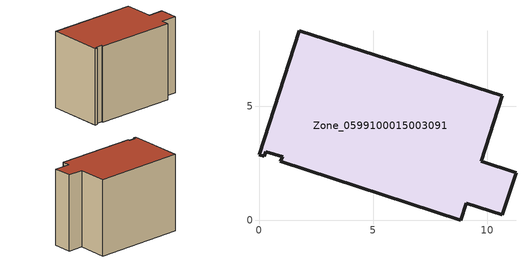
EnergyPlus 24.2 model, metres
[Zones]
Zone_0599100015003091
 floor ground (C_G): 0.29,3 0.23,2.8 0,2.88 1.76,8.31 10.67,5.45 9.74,2.59 11.27,2.09 10.67,0.24 9.09,0.75 8.84,0 0.93,2.58 1.05,2.78 z0.84
 wall outside (C_F): 11.27,2.09 9.74,2.59 10.67,5.45 1.76,8.31 0,2.88 0.23,2.8 0.29,3 1.05,2.78 0.93,2.58 8.84,0 9.09,0.75 10.67,0.24 11.27,2.09 z0.84:8.76
 roof outside (C_R): 0.23,2.8 0.29,3 1.05,2.78 0.93,2.58 8.84,0 9.09,0.75 10.67,0.24 11.27,2.09 9.74,2.59 10.67,5.45 1.76,8.31 0,2.88 z8.76
[BUILDING]
Pand.0599100015003091: North Axis=0; Terrain=City; Loads Convergence Tolerance Value=0.04; Temperature Convergence Tolerance Value=0.4; Solar Distribution=FullExterior; Maximum Number of Warmup Days=25; Minimum Number of Warmup Days=1
[Site:Location]
Rotterdam.The.Hague.AP_ZH_NLD Design_Conditions: Latitude=51.96; Longitude=4.45; Time Zone=1; Elevation=-4.5
[SITE:GROUNDTEMPERATURE:BUILDINGSURFACE]
18, 18, 18, 18, 18, 18, 18, 18, 18, 18, 18, 18
[MATERIAL] Thermal Absorptance=0.9; Solar Absorptance=0.7; Visible Absorptance=0.7
Name | Roughness | Thickness | Conductivity | Density | Specific Heat
G.TC.1965-1974 | MediumSmooth | 0.15 | 0.882353 | 540 | 1210
F.TC.1965-1974 | Rough | 0.3 | 0.697674 | 1920 | 840
R.TC.1965-1974 | MediumRough | 0.2 | 0.232558 | 1500 | 1000
[CONSTRUCTION]
C_G: G.TC.1965-1974
C_F: F.TC.1965-1974
C_R: R.TC.1965-1974
[ZONE]
Zone_0599100015003091: Type=1; Multiplier=1; Ceiling Height=Autocalculate; Volume=Autocalculate; Floor Area=autocalculate; Part of Total Floor Area=Yes
[ZONEINFILTRATION:DESIGNFLOWRATE]
Infil_Zone_0599100015003091: Zone or ZoneList or Space or SpaceList=Zone_0599100015003091; Schedule=AlwaysOn; Design Flow Rate Calculation Method=Flow/Area; Flow Rate per Floor Area=0.003; Constant Term Coefficient=1; Temperature Term Coefficient=0; Velocity Term Coefficient=0; Velocity Squared Term Coefficient=0
[HVACTEMPLATE:ZONE:IDEALLOADSAIRSYSTEM]
Zone_0599100015003091: Maximum Heating Supply Air Temperature=50; Minimum Cooling Supply Air Temperature=13; Maximum Heating Supply Air Humidity Ratio=0.0156; Minimum Cooling Supply Air Humidity Ratio=0.0077; Heating Limit=NoLimit; Cooling Limit=NoLimit; Dehumidification Control Type=ConstantSensibleHeatRatio; Cooling Sensible Heat Ratio=0.7; Dehumidification Setpoint=60; Humidification Control Type=None; Humidification Setpoint=30; Outdoor Air Method=None; Outdoor Air Flow Rate per Person=0.00944; Outdoor Air Flow Rate per Zone Floor Area=0; Outdoor Air Flow Rate per Zone=0; Demand Controlled Ventilation Type=None; Outdoor Air Economizer Type=NoEconomizer; Heat Recovery Type=None; Sensible Heat Recovery Effectiveness=0.7; Latent Heat Recovery Effectiveness=0.65
[ZONECONTROL:THERMOSTAT]
ThermostatControl_Zone_0599100015003091: Zone or ZoneList=Zone_0599100015003091; Control Type Schedule=DualSetpointControlType; Control 1=Thermostat_Zone_0599100015003091; Temperature Difference Between Cutout And Setpoint=0
[THERMOSTATSETPOINT:DUALSETPOINT]
Thermostat_Zone_0599100015003091: Heating Setpoint Temperature Schedule=HeatingSetpoint_Zone_0599100015003091; Cooling Setpoint Temperature Schedule=CoolingSetpoint_Zone_0599100015003091
[SCHEDULE:COMPACT]
HeatingSetpoint_Zone_0599100015003091: Through: 12/31, For: AllDays, Until: 24:00, 21
CoolingSetpoint_Zone_0599100015003091: Through: 12/31, For: AllDays, Until: 24:00, 24
DualSetpointControlType: Through: 12/31, For: AllDays, Until: 24:00, 4
AlwaysOn: Through: 12/31, For: AllDays, Until: 24:00, 1
